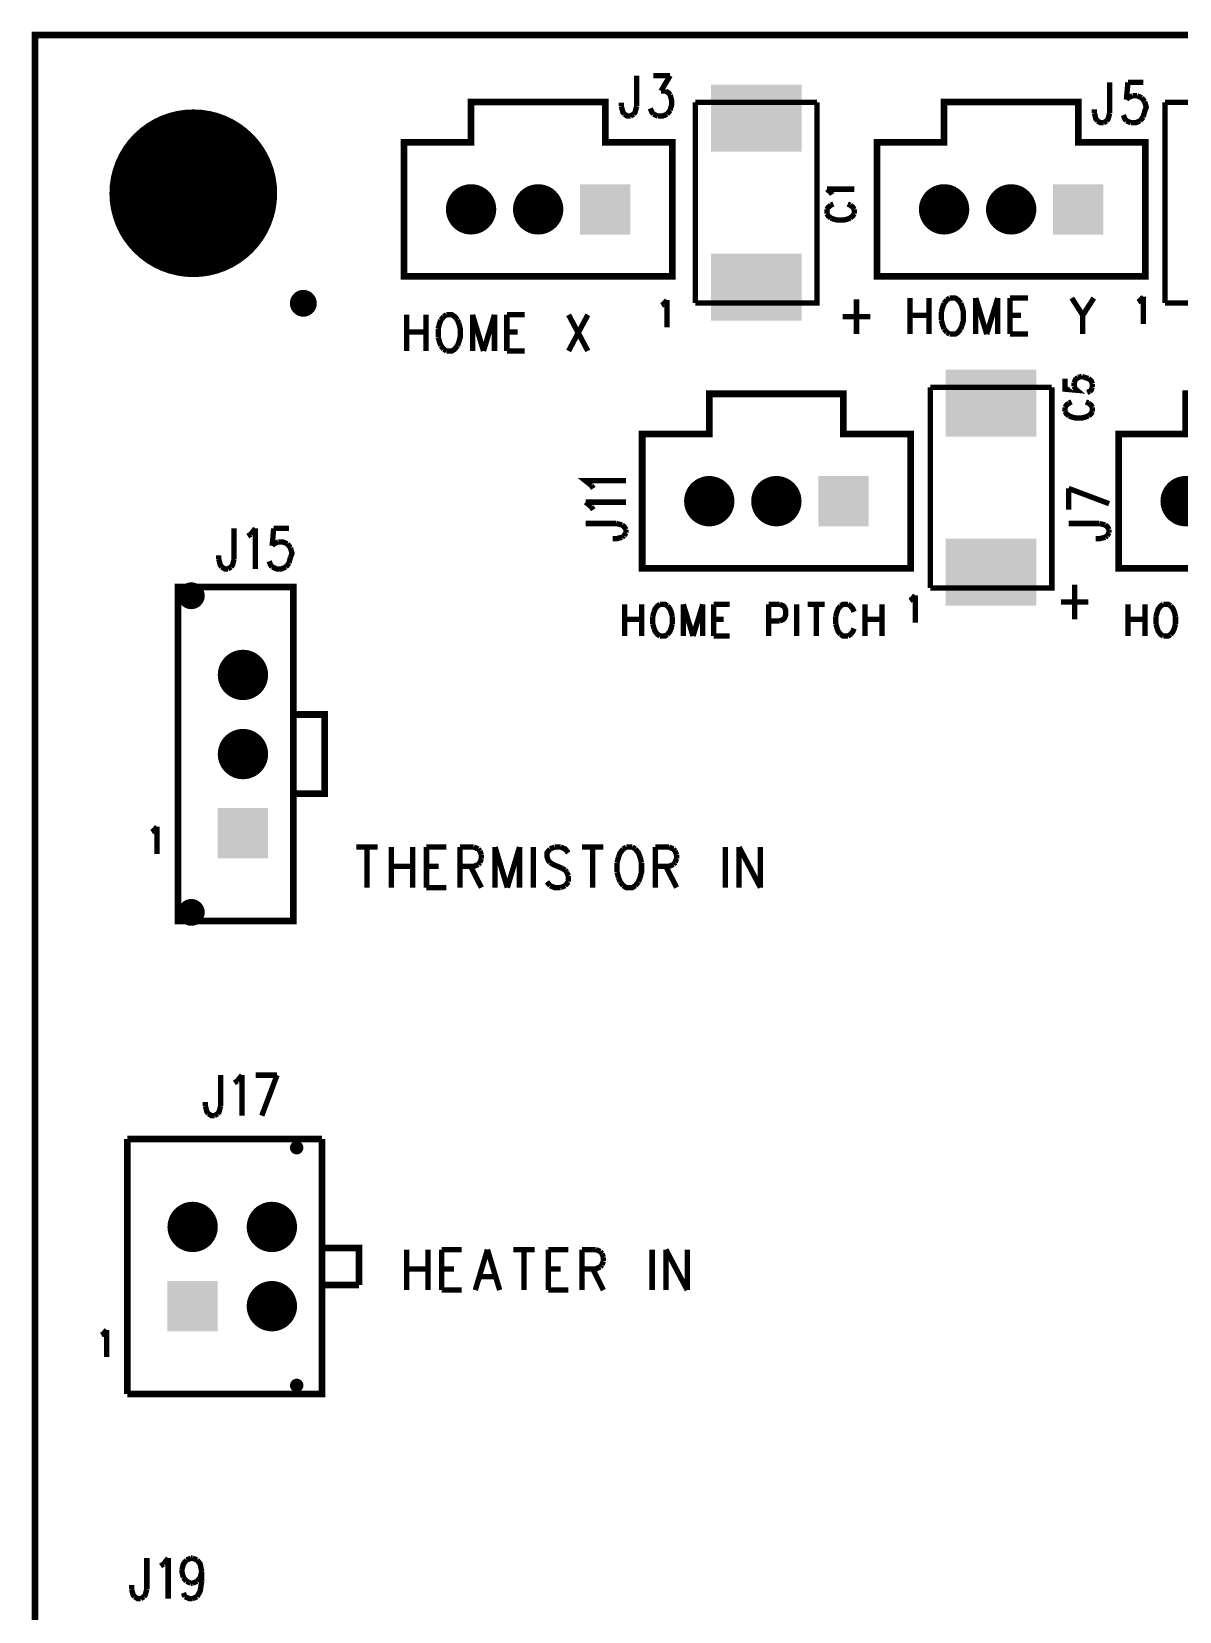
# Model space of a CAD drawing. Extents: x 7.77 to 13.51, y 7.55 to 13.01.
# Drawn here: x 7.995 to 9.706, y 10.65 to 13.005 of the extents above; entities that cross this region are included whole.
import ezdxf

# ---------------------------------------------------------------- set-up
doc = ezdxf.new("R2010")
doc.units = 0
doc.layers.get('0').update_dxf_attribs({"linetype": 'CONTINUOUS'})
doc.layers.add('ASSEMBLY_PHO', color=7, linetype='CONTINUOUS')

# ---------------------------------------------------------------- blocks, each defined once
blk = doc.blocks.new('SQUARE_3')
blk.add_solid([(-0.0375, -0.0375), (-0.0375, 0.0375), (0.0375, -0.0375), (0.0375, 0.0375)])
blk = doc.blocks.new('ROUND_4')
at = {"const_width": 0.0375}
blk.add_lwpolyline([(-0.01875, 0, 1), (0.01875, 0, 1)], format="xyb", close=True, dxfattribs=at)
blk = doc.blocks.new('ROUND_25')
at = {"const_width": 0.02}
blk.add_lwpolyline([(-0.01, 0, 1), (0.01, 0, 1)], format="xyb", close=True, dxfattribs=at)
blk = doc.blocks.new('ROUND_27')
at = {"const_width": 0.01}
blk.add_lwpolyline([(-0.005, 0, 1), (0.005, 0, 1)], format="xyb", close=True, dxfattribs=at)
blk = doc.blocks.new('RECTANGLE_137')
blk.add_solid([(-0.0675, -0.05), (-0.0675, 0.05), (0.0675, -0.05), (0.0675, 0.05)])
blk = doc.blocks.new('ROUND_184')
at = {"const_width": 0.125}
blk.add_lwpolyline([(-0.0625, 0, 1), (0.0625, 0, 1)], format="xyb", close=True, dxfattribs=at)

msp = doc.modelspace()

# ---------------------------------------------------------------- linework, layer by layer
at = {"layer": 'ASSEMBLY_PHO'}
for points, const_width in [([(8, 8), (13.5, 8), (13.5, 13), (8, 13), (8, 8)], 0.01), ([(8.89672, 12.93943), (8.89672, 12.89343)], 0.008), ([(8.92172, 12.93943), (8.94672, 12.93943)], 0.008), ([(8.94672, 12.93943), (8.93309, 12.91643)], 0.008), ([(9.60172, 12.92943), (9.60172, 12.88343)], 0.008), ([(9.629, 12.92943), (9.62672, 12.90356)], 0.008), ([(9.65172, 12.92943), (9.629, 12.92943)], 0.008), ([(8.93309, 12.91643), (8.9399, 12.91643)], 0.008), ([(8.9399, 12.91643), (8.94445, 12.91356), (8.94672, 12.91068)], 0.008), ([(8.94672, 12.91068), (8.949, 12.90206), (8.949, 12.89631), (8.94672, 12.88768)], 0.008), ([(9.62672, 12.90356), (9.629, 12.90643)], 0.008), ([(9.629, 12.90643), (9.63581, 12.90931)], 0.008), ([(9.63581, 12.90931), (9.64263, 12.90931)], 0.008), ([(9.64263, 12.90931), (9.64945, 12.90643)], 0.008), ([(9.64945, 12.90643), (9.654, 12.90068)], 0.008), ([(8.55, 12.84), (8.55, 12.64), (8.95, 12.64), (8.95, 12.84), (8.85, 12.84), (8.85, 12.9), (8.65, 12.9), (8.65, 12.84), (8.55, 12.84)], 0.01), ([(8.874, 12.89343), (8.874, 12.89918)], 0.008), ([(8.87854, 12.88193), (8.87627, 12.88481), (8.874, 12.89343)], 0.008), ([(8.88763, 12.87906), (8.88309, 12.87906), (8.87854, 12.88193)], 0.008), ([(8.89218, 12.88193), (8.88763, 12.87906)], 0.008), ([(8.89672, 12.89343), (8.89445, 12.88481), (8.89218, 12.88193)], 0.008), ([(8.92172, 12.88193), (8.91945, 12.88481), (8.91718, 12.89056)], 0.008), ([(8.92854, 12.87906), (8.92172, 12.88193)], 0.008), ([(8.94218, 12.88193), (8.93536, 12.87906), (8.92854, 12.87906)], 0.008), ([(8.94672, 12.88768), (8.94218, 12.88193)], 0.008), ([(8.98444, 12.60039), (8.98444, 12.8996)], 0.008), ([(8.98444, 12.8996), (9.16555, 12.8996)], 0.008), ([(9.16555, 12.8996), (9.16555, 12.60039), (8.98444, 12.60039)], 0.008), ([(9.255, 12.84), (9.255, 12.64), (9.655, 12.64), (9.655, 12.84), (9.555, 12.84), (9.555, 12.9), (9.355, 12.9), (9.355, 12.84), (9.255, 12.84)], 0.01), ([(9.579, 12.88343), (9.579, 12.88918)], 0.008), ([(9.58354, 12.87193), (9.58127, 12.87481), (9.579, 12.88343)], 0.008), ([(9.60172, 12.88343), (9.59945, 12.87481), (9.59718, 12.87193)], 0.008), ([(9.62672, 12.87193), (9.62445, 12.87481), (9.62218, 12.88056)], 0.008), ([(9.654, 12.90068), (9.65627, 12.89206), (9.654, 12.88631), (9.65172, 12.87768)], 0.008), ([(9.68444, 12.60039), (9.68444, 12.8996)], 0.008), ([(9.68444, 12.8996), (9.86555, 12.8996)], 0.008), ([(9.86555, 12.8996), (9.86555, 12.60039), (9.68444, 12.60039)], 0.008), ([(9.59263, 12.86906), (9.58809, 12.86906), (9.58354, 12.87193)], 0.008), ([(9.59718, 12.87193), (9.59263, 12.86906)], 0.008), ([(9.63354, 12.86906), (9.62672, 12.87193)], 0.008), ([(9.64718, 12.87193), (9.64036, 12.86906), (9.63354, 12.86906)], 0.008), ([(9.65172, 12.87768), (9.64718, 12.87193)], 0.008), ([(9.18612, 12.76536), (9.18031, 12.77013)], 0.008), ([(9.18031, 12.77013), (9.221, 12.77013)], 0.008), ([(9.18806, 12.76218), (9.18612, 12.76536)], 0.008), ([(9.18612, 12.74627), (9.18225, 12.74309), (9.18031, 12.7399)], 0.008), ([(9.18031, 12.7399), (9.18031, 12.73354)], 0.008), ([(9.19, 12.74786), (9.18612, 12.74627)], 0.008), ([(9.21518, 12.74627), (9.21131, 12.74786)], 0.008), ([(9.221, 12.7399), (9.21906, 12.74309), (9.21518, 12.74627)], 0.008), ([(9.221, 12.73354), (9.221, 12.7399)], 0.008), ([(9.18031, 12.73354), (9.18225, 12.73036), (9.18612, 12.72718)], 0.008), ([(9.18612, 12.72718), (9.19, 12.72559), (9.19581, 12.724), (9.2055, 12.724), (9.21131, 12.72559), (9.21518, 12.72718)], 0.008), ([(9.21518, 12.72718), (9.21906, 12.73036), (9.221, 12.73354)], 0.008), ([(8.934, 12.59693), (8.93718, 12.59887)], 0.008), ([(8.93718, 12.59887), (8.94195, 12.60468)], 0.008), ([(8.94195, 12.60468), (8.94195, 12.564)], 0.008), ([(9.22445, 12.60575), (9.22445, 12.554)], 0.008), ([(9.304, 12.60781), (9.304, 12.554)], 0.008), ([(9.33263, 12.60781), (9.33263, 12.554)], 0.008), ([(9.35513, 12.60012), (9.35309, 12.595), (9.35104, 12.58731)], 0.008), ([(9.35922, 12.60525), (9.35513, 12.60012)], 0.008), ([(9.36331, 12.60781), (9.35922, 12.60525)], 0.008), ([(9.37968, 12.60012), (9.37559, 12.60525), (9.3715, 12.60781), (9.36331, 12.60781)], 0.008), ([(9.38172, 12.595), (9.37968, 12.60012)], 0.008), ([(9.40218, 12.60781), (9.40218, 12.554)], 0.008), ([(9.40218, 12.60781), (9.41854, 12.554)], 0.008), ([(9.4349, 12.60781), (9.41854, 12.554)], 0.008), ([(9.4349, 12.60781), (9.4349, 12.554)], 0.008), ([(9.45331, 12.60781), (9.45331, 12.554)], 0.008), ([(9.45331, 12.60781), (9.4799, 12.60781)], 0.008), ([(9.54536, 12.60781), (9.56172, 12.58218)], 0.008), ([(9.57809, 12.60781), (9.56172, 12.58218)], 0.008), ([(9.644, 12.60193), (9.64718, 12.60387)], 0.008), ([(9.64718, 12.60387), (9.65195, 12.60968)], 0.008), ([(9.65195, 12.60968), (9.65195, 12.569)], 0.008), ([(8.554, 12.58281), (8.554, 12.529)], 0.008), ([(8.58263, 12.58281), (8.58263, 12.529)], 0.008), ([(8.60513, 12.57512), (8.60309, 12.57), (8.60104, 12.56231)], 0.008), ([(8.60922, 12.58025), (8.60513, 12.57512)], 0.008), ([(8.61331, 12.58281), (8.60922, 12.58025)], 0.008), ([(8.62968, 12.57512), (8.62559, 12.58025), (8.6215, 12.58281), (8.61331, 12.58281)], 0.008), ([(8.63172, 12.57), (8.62968, 12.57512)], 0.008), ([(8.65218, 12.58281), (8.65218, 12.529)], 0.008), ([(8.65218, 12.58281), (8.66854, 12.529)], 0.008), ([(8.6849, 12.58281), (8.66854, 12.529)], 0.008), ([(8.6849, 12.58281), (8.6849, 12.529)], 0.008), ([(8.70331, 12.58281), (8.70331, 12.529)], 0.008), ([(8.70331, 12.58281), (8.7299, 12.58281)], 0.008), ([(8.79536, 12.58281), (8.824, 12.529)], 0.008), ([(8.824, 12.58281), (8.79536, 12.529)], 0.008), ([(9.204, 12.57987), (9.2449, 12.57987)], 0.008), ([(9.304, 12.58218), (9.33263, 12.58218)], 0.008), ([(9.35104, 12.58731), (9.35104, 12.5745)], 0.008), ([(9.35104, 12.5745), (9.35309, 12.56681), (9.35513, 12.56168)], 0.008), ([(9.38172, 12.56681), (9.38377, 12.5745), (9.38377, 12.58731), (9.38172, 12.595)], 0.008), ([(9.45331, 12.58218), (9.46968, 12.58218)], 0.008), ([(9.56172, 12.58218), (9.56172, 12.554)], 0.008), ([(8.554, 12.55718), (8.58263, 12.55718)], 0.008), ([(8.60104, 12.56231), (8.60104, 12.5495)], 0.008), ([(8.60104, 12.5495), (8.60309, 12.54181), (8.60513, 12.53668)], 0.008), ([(8.63172, 12.54181), (8.63377, 12.5495), (8.63377, 12.56231), (8.63172, 12.57)], 0.008), ([(8.70331, 12.55718), (8.71968, 12.55718)], 0.008), ([(9.35513, 12.56168), (9.35922, 12.55656)], 0.008), ([(9.35922, 12.55656), (9.36331, 12.554)], 0.008), ([(9.36331, 12.554), (9.3715, 12.554), (9.37559, 12.55656), (9.37968, 12.56168)], 0.008), ([(9.37968, 12.56168), (9.38172, 12.56681)], 0.008), ([(9.45331, 12.554), (9.4799, 12.554)], 0.008), ([(8.60513, 12.53668), (8.60922, 12.53156)], 0.008), ([(8.60922, 12.53156), (8.61331, 12.529)], 0.008), ([(8.61331, 12.529), (8.6215, 12.529), (8.62559, 12.53156), (8.62968, 12.53668)], 0.008), ([(8.62968, 12.53668), (8.63172, 12.54181)], 0.008), ([(8.70331, 12.529), (8.7299, 12.529)], 0.008), ([(9.53531, 12.48786), (9.53531, 12.47195), (9.55275, 12.47036), (9.55081, 12.47195), (9.54887, 12.47672)], 0.008), ([(9.54887, 12.4815), (9.55081, 12.48627), (9.55468, 12.48945)], 0.008), ([(9.54887, 12.47672), (9.54887, 12.4815)], 0.008), ([(9.55468, 12.48945), (9.5605, 12.49104)], 0.008), ([(9.5605, 12.49104), (9.56437, 12.48945)], 0.008), ([(9.56437, 12.48945), (9.57018, 12.48786)], 0.008), ([(9.57018, 12.48786), (9.57406, 12.48468), (9.576, 12.4799)], 0.008), ([(9.576, 12.4799), (9.576, 12.47513)], 0.008), ([(8.905, 12.405), (8.905, 12.205), (9.305, 12.205), (9.305, 12.405), (9.205, 12.405), (9.205, 12.465), (9.005, 12.465), (9.005, 12.405), (8.905, 12.405)], 0.01), ([(9.33444, 12.17539), (9.33444, 12.4746)], 0.008), ([(9.33444, 12.4746), (9.51555, 12.4746)], 0.008), ([(9.51555, 12.4746), (9.51555, 12.17539), (9.33444, 12.17539)], 0.008), ([(9.57212, 12.46877), (9.56825, 12.46718)], 0.008), ([(9.576, 12.47513), (9.57406, 12.47036), (9.57212, 12.46877)], 0.008), ([(9.615, 12.405), (9.615, 12.205), (10.015, 12.205), (10.015, 12.405), (9.915, 12.405), (9.915, 12.465), (9.715, 12.465), (9.715, 12.405), (9.615, 12.405)], 0.01), ([(9.54112, 12.45127), (9.53725, 12.44809), (9.53531, 12.4449)], 0.008), ([(9.53531, 12.4449), (9.53531, 12.43854)], 0.008), ([(9.53531, 12.43854), (9.53725, 12.43536), (9.54112, 12.43218)], 0.008), ([(9.545, 12.45286), (9.54112, 12.45127)], 0.008), ([(9.54112, 12.43218), (9.545, 12.43059), (9.55081, 12.429), (9.5605, 12.429), (9.56631, 12.43059), (9.57018, 12.43218)], 0.008), ([(9.57018, 12.45127), (9.56631, 12.45286)], 0.008), ([(9.576, 12.4449), (9.57406, 12.44809), (9.57018, 12.45127)], 0.008), ([(9.57018, 12.43218), (9.57406, 12.43536), (9.576, 12.43854)], 0.008), ([(9.576, 12.43854), (9.576, 12.4449)], 0.008), ([(8.82918, 12.32854), (8.82056, 12.33536), (8.88093, 12.33536)], 0.008), ([(8.83206, 12.324), (8.82918, 12.32854)], 0.008), ([(9.54056, 12.324), (9.60093, 12.30127)], 0.008), ([(9.54056, 12.29218), (9.54056, 12.324)], 0.008), ([(8.82918, 12.29672), (8.82056, 12.30354)], 0.008), ([(8.82056, 12.30354), (8.88093, 12.30354)], 0.008), ([(8.83206, 12.29218), (8.82918, 12.29672)], 0.008), ([(8.82056, 12.27172), (8.86656, 12.27172)], 0.008), ([(8.86656, 12.27172), (8.87518, 12.26945)], 0.008), ([(8.87518, 12.26945), (8.87806, 12.26718), (8.88093, 12.26263)], 0.008), ([(9.54056, 12.27172), (9.58656, 12.27172)], 0.008), ([(9.58656, 12.27172), (9.59518, 12.26945)], 0.008), ([(9.59518, 12.26945), (9.59806, 12.26718), (9.60093, 12.26263)], 0.008), ([(8.29672, 12.26437), (8.29672, 12.21837)], 0.008), ([(8.31718, 12.25287), (8.32172, 12.25575)], 0.008), ([(8.32172, 12.25575), (8.32854, 12.26437)], 0.008), ([(8.32854, 12.26437), (8.32854, 12.204)], 0.008), ([(8.35581, 12.26437), (8.35354, 12.2385)], 0.008), ([(8.37854, 12.26437), (8.35581, 12.26437)], 0.008), ([(8.35581, 12.24137), (8.36263, 12.24425)], 0.008), ([(8.36263, 12.24425), (8.36945, 12.24425), (8.37627, 12.24137)], 0.008), ([(8.87518, 12.25127), (8.86656, 12.249), (8.86081, 12.249)], 0.008), ([(8.87806, 12.25354), (8.87518, 12.25127)], 0.008), ([(8.88093, 12.25809), (8.87806, 12.25354)], 0.008), ([(8.88093, 12.26263), (8.88093, 12.25809)], 0.008), ([(9.59518, 12.25127), (9.58656, 12.249), (9.58081, 12.249)], 0.008), ([(9.59806, 12.25354), (9.59518, 12.25127)], 0.008), ([(9.60093, 12.25809), (9.59806, 12.25354)], 0.008), ([(9.60093, 12.26263), (9.60093, 12.25809)], 0.008), ([(8.274, 12.21837), (8.274, 12.22412)], 0.008), ([(8.35354, 12.2385), (8.35581, 12.24137)], 0.008), ([(8.37627, 12.24137), (8.38081, 12.23562)], 0.008), ([(8.38081, 12.22125), (8.37854, 12.21262)], 0.008), ([(8.38081, 12.23562), (8.38309, 12.227), (8.38081, 12.22125)], 0.008), ([(8.27854, 12.20687), (8.27627, 12.20975), (8.274, 12.21837)], 0.008), ([(8.28763, 12.204), (8.28309, 12.204), (8.27854, 12.20687)], 0.008), ([(8.29218, 12.20687), (8.28763, 12.204)], 0.008), ([(8.29672, 12.21837), (8.29445, 12.20975), (8.29218, 12.20687)], 0.008), ([(8.35354, 12.20687), (8.35127, 12.20975), (8.349, 12.2155)], 0.008), ([(8.374, 12.20687), (8.36718, 12.204), (8.36036, 12.204), (8.35354, 12.20687)], 0.008), ([(8.37854, 12.21262), (8.374, 12.20687)], 0.008), ([(8.385, 11.679), (8.385, 12.177), (8.213, 12.177), (8.213, 11.679), (8.385, 11.679)], 0.01), ([(9.54945, 12.18075), (9.54945, 12.129)], 0.008), ([(8.879, 12.15125), (8.879, 12.104)], 0.008), ([(8.90445, 12.15125), (8.90445, 12.104)], 0.008), ([(8.93172, 12.15125), (8.92809, 12.149), (8.92445, 12.1445), (8.92263, 12.14)], 0.008), ([(8.94263, 12.149), (8.939, 12.15125), (8.93172, 12.15125)], 0.008), ([(8.9499, 12.13325), (8.94809, 12.14), (8.94627, 12.1445), (8.94263, 12.149)], 0.008), ([(8.96627, 12.15125), (8.96627, 12.104)], 0.008), ([(8.96627, 12.15125), (8.98081, 12.104)], 0.008), ([(8.99536, 12.15125), (8.98081, 12.104)], 0.008), ([(8.99536, 12.15125), (8.99536, 12.104)], 0.008), ([(9.01172, 12.15125), (9.01172, 12.104)], 0.008), ([(9.01172, 12.15125), (9.03536, 12.15125)], 0.008), ([(9.09354, 12.15125), (9.09354, 12.104)], 0.008), ([(9.09354, 12.15125), (9.1099, 12.15125)], 0.008), ([(9.1099, 12.15125), (9.11536, 12.149), (9.11718, 12.14675), (9.119, 12.14225), (9.119, 12.1355), (9.11718, 12.131), (9.11536, 12.12875), (9.1099, 12.1265)], 0.008), ([(9.13536, 12.15125), (9.13536, 12.104)], 0.008), ([(9.15172, 12.15125), (9.17718, 12.15125)], 0.008), ([(9.16445, 12.15125), (9.16445, 12.104)], 0.008), ([(9.20081, 12.149), (9.19718, 12.1445), (9.19536, 12.14), (9.19354, 12.13325)], 0.008), ([(9.21172, 12.15125), (9.20445, 12.15125), (9.20081, 12.149)], 0.008), ([(9.22081, 12.14), (9.219, 12.1445), (9.21536, 12.149), (9.21172, 12.15125)], 0.008), ([(9.23718, 12.15125), (9.23718, 12.104)], 0.008), ([(9.26263, 12.15125), (9.26263, 12.104)], 0.008), ([(9.304, 12.15693), (9.30718, 12.15887)], 0.008), ([(9.30718, 12.15887), (9.31195, 12.16468)], 0.008), ([(9.31195, 12.16468), (9.31195, 12.124)], 0.008), ([(9.529, 12.15487), (9.5699, 12.15487)], 0.008), ([(9.629, 12.15125), (9.629, 12.104)], 0.008), ([(9.65445, 12.15125), (9.65445, 12.104)], 0.008), ([(9.68172, 12.15125), (9.67809, 12.149), (9.67445, 12.1445), (9.67263, 12.14)], 0.008), ([(9.69263, 12.149), (9.689, 12.15125), (9.68172, 12.15125)], 0.008), ([(9.6999, 12.13325), (9.69809, 12.14), (9.69627, 12.1445), (9.69263, 12.149)], 0.008), ([(8.879, 12.12875), (8.90445, 12.12875)], 0.008), ([(8.92263, 12.14), (8.92081, 12.13325)], 0.008), ([(8.92081, 12.13325), (8.92081, 12.122)], 0.008), ([(8.9499, 12.122), (8.9499, 12.13325)], 0.008), ([(9.01172, 12.12875), (9.02627, 12.12875)], 0.008), ([(9.1099, 12.1265), (9.09354, 12.1265)], 0.008), ([(9.19354, 12.13325), (9.19354, 12.122)], 0.008), ([(9.23718, 12.12875), (9.26263, 12.12875)], 0.008), ([(9.629, 12.12875), (9.65445, 12.12875)], 0.008), ([(9.67263, 12.14), (9.67081, 12.13325)], 0.008), ([(9.67081, 12.13325), (9.67081, 12.122)], 0.008), ([(9.6999, 12.122), (9.6999, 12.13325)], 0.008), ([(8.92081, 12.122), (8.92263, 12.11525)], 0.008), ([(8.92263, 12.11525), (8.92445, 12.11075), (8.92809, 12.10625), (8.93172, 12.104)], 0.008), ([(8.93172, 12.104), (8.939, 12.104), (8.94263, 12.10625)], 0.008), ([(8.94263, 12.10625), (8.94627, 12.11075), (8.94809, 12.11525), (8.9499, 12.122)], 0.008), ([(9.01172, 12.104), (9.03536, 12.104)], 0.008), ([(9.19354, 12.122), (9.19536, 12.11525), (9.19718, 12.11075), (9.20081, 12.10625)], 0.008), ([(9.20081, 12.10625), (9.20445, 12.104), (9.21172, 12.104)], 0.008), ([(9.21172, 12.104), (9.21536, 12.10625), (9.219, 12.11075), (9.22081, 12.11525)], 0.008), ([(9.67081, 12.122), (9.67263, 12.11525)], 0.008), ([(9.67263, 12.11525), (9.67445, 12.11075), (9.67809, 12.10625), (9.68172, 12.104)], 0.008), ([(9.68172, 12.104), (9.689, 12.104), (9.69263, 12.10625)], 0.008), ([(9.69263, 12.10625), (9.69627, 12.11075), (9.69809, 12.11525), (9.6999, 12.122)], 0.008), ([(8.432, 11.869), (8.432, 11.987), (8.385, 11.987), (8.385, 11.869), (8.432, 11.869)], 0.01), ([(8.17718, 11.81387), (8.18195, 11.81968)], 0.008), ([(8.18195, 11.81968), (8.18195, 11.779)], 0.008), ([(8.174, 11.81193), (8.17718, 11.81387)], 0.008), ([(8.479, 11.78937), (8.51081, 11.78937)], 0.008), ([(8.4949, 11.78937), (8.4949, 11.729)], 0.008), ([(8.53127, 11.78937), (8.53127, 11.729)], 0.008), ([(8.56309, 11.78937), (8.56309, 11.729)], 0.008), ([(8.58354, 11.78937), (8.58354, 11.729)], 0.008), ([(8.58354, 11.78937), (8.61309, 11.78937)], 0.008), ([(8.63354, 11.78937), (8.63354, 11.729)], 0.008), ([(8.63354, 11.78937), (8.654, 11.78937)], 0.008), ([(8.654, 11.78937), (8.66081, 11.7865)], 0.008), ([(8.66081, 11.7865), (8.66309, 11.78362)], 0.008), ([(8.66309, 11.78362), (8.66536, 11.77787)], 0.008), ([(8.66536, 11.77212), (8.66309, 11.76637)], 0.008), ([(8.66536, 11.77787), (8.66536, 11.77212)], 0.008), ([(8.68581, 11.78937), (8.68581, 11.729)], 0.008), ([(8.68581, 11.78937), (8.704, 11.729)], 0.008), ([(8.72218, 11.78937), (8.704, 11.729)], 0.008), ([(8.72218, 11.78937), (8.72218, 11.729)], 0.008), ([(8.74263, 11.78937), (8.74263, 11.729)], 0.008), ([(8.76763, 11.7865), (8.76309, 11.78075), (8.76309, 11.775), (8.76536, 11.76925), (8.76763, 11.76637)], 0.008), ([(8.77445, 11.78937), (8.76763, 11.7865)], 0.008), ([(8.78354, 11.78937), (8.77445, 11.78937)], 0.008), ([(8.7949, 11.78075), (8.79036, 11.7865), (8.78354, 11.78937)], 0.008), ([(8.81536, 11.78937), (8.84718, 11.78937)], 0.008), ([(8.83127, 11.78937), (8.83127, 11.729)], 0.008), ([(8.8699, 11.775), (8.86763, 11.76637)], 0.008), ([(8.87672, 11.7865), (8.87218, 11.78075), (8.8699, 11.775)], 0.008), ([(8.88127, 11.78937), (8.87672, 11.7865)], 0.008), ([(8.89036, 11.78937), (8.88127, 11.78937)], 0.008), ([(8.8949, 11.7865), (8.89036, 11.78937)], 0.008), ([(8.90172, 11.775), (8.89945, 11.78075), (8.8949, 11.7865)], 0.008), ([(8.904, 11.76637), (8.90172, 11.775)], 0.008), ([(8.92445, 11.78937), (8.92445, 11.729)], 0.008), ([(8.92445, 11.78937), (8.9449, 11.78937)], 0.008), ([(8.9449, 11.78937), (8.95172, 11.7865)], 0.008), ([(8.95172, 11.7865), (8.954, 11.78362)], 0.008), ([(8.954, 11.78362), (8.95627, 11.77787)], 0.008), ([(8.95627, 11.77212), (8.954, 11.76637)], 0.008), ([(8.95627, 11.77787), (8.95627, 11.77212)], 0.008), ([(9.029, 11.78937), (9.029, 11.729)], 0.008), ([(9.04945, 11.78937), (9.04945, 11.729)], 0.008), ([(9.04945, 11.78937), (9.08127, 11.729)], 0.008), ([(9.08127, 11.78937), (9.08127, 11.729)], 0.008), ([(8.53127, 11.76062), (8.56309, 11.76062)], 0.008), ([(8.58354, 11.76062), (8.60172, 11.76062)], 0.008), ([(8.654, 11.76062), (8.63354, 11.76062)], 0.008), ([(8.64945, 11.76062), (8.66536, 11.729)], 0.008), ([(8.66081, 11.7635), (8.654, 11.76062)], 0.008), ([(8.66309, 11.76637), (8.66081, 11.7635)], 0.008), ([(8.76763, 11.76637), (8.77218, 11.7635), (8.78581, 11.75775)], 0.008), ([(8.78581, 11.75775), (8.79036, 11.75487)], 0.008), ([(8.79036, 11.75487), (8.79263, 11.752)], 0.008), ([(8.79263, 11.752), (8.7949, 11.74625)], 0.008), ([(8.86763, 11.76637), (8.86763, 11.752)], 0.008), ([(8.86763, 11.752), (8.8699, 11.74337)], 0.008), ([(8.90172, 11.74337), (8.904, 11.752), (8.904, 11.76637)], 0.008), ([(8.9449, 11.76062), (8.92445, 11.76062)], 0.008), ([(8.94036, 11.76062), (8.95627, 11.729)], 0.008), ([(8.95172, 11.7635), (8.9449, 11.76062)], 0.008), ([(8.954, 11.76637), (8.95172, 11.7635)], 0.008), ([(8.58354, 11.729), (8.61309, 11.729)], 0.008), ([(8.76763, 11.73187), (8.76309, 11.73762)], 0.008), ([(8.78354, 11.729), (8.77445, 11.729), (8.76763, 11.73187)], 0.008), ([(8.79036, 11.73187), (8.78354, 11.729)], 0.008), ([(8.7949, 11.73762), (8.79036, 11.73187)], 0.008), ([(8.7949, 11.74625), (8.7949, 11.73762)], 0.008), ([(8.8699, 11.74337), (8.87218, 11.73762)], 0.008), ([(8.87218, 11.73762), (8.87672, 11.73187)], 0.008), ([(8.87672, 11.73187), (8.88127, 11.729), (8.89036, 11.729), (8.8949, 11.73187)], 0.008), ([(8.8949, 11.73187), (8.89945, 11.73762)], 0.008), ([(8.89945, 11.73762), (8.90172, 11.74337)], 0.008), ([(8.27672, 11.44937), (8.27672, 11.40337)], 0.008), ([(8.30172, 11.44075), (8.30854, 11.44937)], 0.008), ([(8.30854, 11.44937), (8.30854, 11.389)], 0.008), ([(8.32899, 11.44937), (8.36081, 11.44937)], 0.008), ([(8.36081, 11.44937), (8.33809, 11.389)], 0.008), ([(8.29718, 11.43787), (8.30172, 11.44075)], 0.008), ([(8.25399, 11.40337), (8.25399, 11.40912)], 0.008), ([(8.25854, 11.39187), (8.25627, 11.39475), (8.25399, 11.40337)], 0.008), ([(8.27672, 11.40337), (8.27445, 11.39475), (8.27218, 11.39187)], 0.008), ([(8.26763, 11.389), (8.26309, 11.389), (8.25854, 11.39187)], 0.008), ([(8.27218, 11.39187), (8.26763, 11.389)], 0.008), ([(8.13775, 11.35401), (8.42791, 11.35401)], 0.01), ([(8.42791, 11.35401), (8.42791, 10.97409), (8.13775, 10.97409)], 0.01), ([(8.13775, 10.97409), (8.13775, 11.35401)], 0.01), ([(8.42791, 11.19161), (8.42791, 11.13649)], 0.01), ([(8.48303, 11.13649), (8.48303, 11.19161), (8.42791, 11.19161)], 0.01), ([(8.554, 11.18937), (8.554, 11.129)], 0.008), ([(8.58581, 11.18937), (8.58581, 11.129)], 0.008), ([(8.60627, 11.18937), (8.60627, 11.129)], 0.008), ([(8.60627, 11.18937), (8.63581, 11.18937)], 0.008), ([(8.67445, 11.18937), (8.65627, 11.129)], 0.008), ([(8.67445, 11.18937), (8.69263, 11.129)], 0.008), ([(8.71309, 11.18937), (8.7449, 11.18937)], 0.008), ([(8.729, 11.18937), (8.729, 11.129)], 0.008), ([(8.76536, 11.18937), (8.76536, 11.129)], 0.008), ([(8.76536, 11.18937), (8.7949, 11.18937)], 0.008), ([(8.81536, 11.18937), (8.81536, 11.129)], 0.008), ([(8.81536, 11.18937), (8.83581, 11.18937)], 0.008), ([(8.83581, 11.18937), (8.84263, 11.1865)], 0.008), ([(8.84263, 11.1865), (8.8449, 11.18362)], 0.008), ([(8.8449, 11.18362), (8.84718, 11.17787)], 0.008), ([(8.9199, 11.18937), (8.9199, 11.129)], 0.008), ([(8.94036, 11.18937), (8.94036, 11.129)], 0.008), ([(8.94036, 11.18937), (8.97218, 11.129)], 0.008), ([(8.97218, 11.18937), (8.97218, 11.129)], 0.008), ([(8.554, 11.16062), (8.58581, 11.16062)], 0.008), ([(8.60627, 11.16062), (8.62445, 11.16062)], 0.008), ([(8.76536, 11.16062), (8.78354, 11.16062)], 0.008), ([(8.83581, 11.16062), (8.81536, 11.16062)], 0.008), ([(8.83127, 11.16062), (8.84718, 11.129)], 0.008), ([(8.84263, 11.1635), (8.83581, 11.16062)], 0.008), ([(8.8449, 11.16637), (8.84263, 11.1635)], 0.008), ([(8.84718, 11.17212), (8.8449, 11.16637)], 0.008), ([(8.84718, 11.17787), (8.84718, 11.17212)], 0.008), ([(8.42791, 11.13649), (8.48303, 11.13649)], 0.01), ([(8.66309, 11.14912), (8.68581, 11.14912)], 0.008), ([(8.60627, 11.129), (8.63581, 11.129)], 0.008), ([(8.76536, 11.129), (8.7949, 11.129)], 0.008), ([(8.10218, 11.06387), (8.10695, 11.06968)], 0.008), ([(8.10695, 11.06968), (8.10695, 11.029)], 0.008), ([(8.099, 11.06193), (8.10218, 11.06387)], 0.008), ([(8.16672, 10.72937), (8.16672, 10.68337)], 0.008), ([(8.18718, 10.71787), (8.19172, 10.72075)], 0.008), ([(8.19172, 10.72075), (8.19854, 10.72937)], 0.008), ([(8.19854, 10.72937), (8.19854, 10.669)], 0.008), ([(8.219, 10.71212), (8.22127, 10.72075), (8.22581, 10.7265)], 0.008), ([(8.22127, 10.70062), (8.219, 10.70925), (8.219, 10.71212)], 0.008), ([(8.22581, 10.7265), (8.23263, 10.72937)], 0.008), ([(8.23263, 10.72937), (8.2349, 10.72937)], 0.008), ([(8.2349, 10.72937), (8.24172, 10.7265)], 0.008), ([(8.24172, 10.7265), (8.24627, 10.72075), (8.24854, 10.70925)], 0.008), ([(8.144, 10.68337), (8.144, 10.68912)], 0.008), ([(8.22581, 10.69487), (8.22127, 10.70062)], 0.008), ([(8.23263, 10.692), (8.22581, 10.69487)], 0.008), ([(8.2349, 10.692), (8.23263, 10.692)], 0.008), ([(8.24172, 10.69487), (8.2349, 10.692)], 0.008), ([(8.24627, 10.70062), (8.24172, 10.69487)], 0.008), ([(8.24854, 10.69487), (8.24627, 10.6805), (8.24172, 10.67187)], 0.008), ([(8.24854, 10.70925), (8.24627, 10.70062)], 0.008), ([(8.24854, 10.70925), (8.24854, 10.69487)], 0.008), ([(8.14854, 10.67187), (8.14627, 10.67475), (8.144, 10.68337)], 0.008), ([(8.15763, 10.669), (8.15309, 10.669), (8.14854, 10.67187)], 0.008), ([(8.16218, 10.67187), (8.15763, 10.669)], 0.008), ([(8.16672, 10.68337), (8.16445, 10.67475), (8.16218, 10.67187)], 0.008), ([(8.22354, 10.67187), (8.22127, 10.67762)], 0.008), ([(8.2349, 10.669), (8.23036, 10.669), (8.22354, 10.67187)], 0.008), ([(8.24172, 10.67187), (8.2349, 10.669)], 0.008)]:
    msp.add_lwpolyline(points, dxfattribs=dict(at, const_width=const_width))

# ---------------------------------------------------------------- block references
for name, p in [('RECTANGLE_137', (9.075, 12.87598)), ('ROUND_184', (8.236, 12.764)), ('ROUND_4', (8.65, 12.74)), ('ROUND_4', (8.75, 12.74)), ('SQUARE_3', (8.85, 12.74)), ('ROUND_4', (9.355, 12.74)), ('ROUND_4', (9.455, 12.74)), ('SQUARE_3', (9.555, 12.74)), ('RECTANGLE_137', (9.075, 12.62401)), ('ROUND_25', (8.4, 12.6)), ('RECTANGLE_137', (9.425, 12.45098)), ('ROUND_4', (9.005, 12.305)), ('ROUND_4', (9.105, 12.305)), ('SQUARE_3', (9.205, 12.305)), ('ROUND_4', (9.715, 12.305)), ('RECTANGLE_137', (9.425, 12.19901)), ('ROUND_25', (8.233, 12.164)), ('ROUND_4', (8.31, 12.046)), ('ROUND_4', (8.31, 11.928)), ('SQUARE_3', (8.31, 11.81)), ('ROUND_25', (8.233, 11.692)), ('ROUND_27', (8.39011, 11.34122)), ('ROUND_4', (8.235, 11.22311)), ('ROUND_4', (8.35311, 11.22311)), ('SQUARE_3', (8.235, 11.105)), ('ROUND_4', (8.35311, 11.105)), ('ROUND_27', (8.39011, 10.98688))]:
    msp.add_blockref(name, p, dxfattribs=at)

doc.saveas('drawing.dxf')
